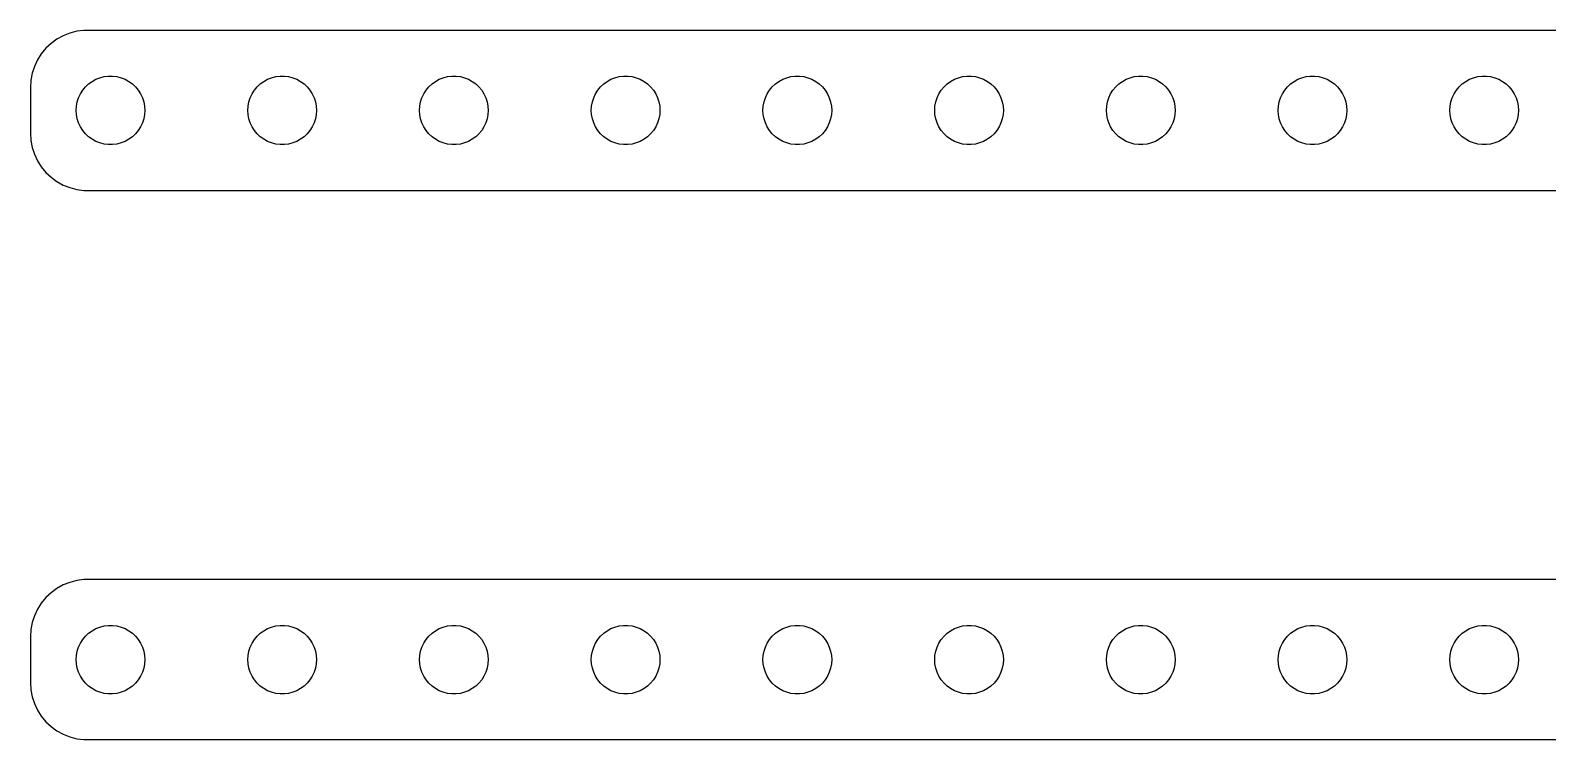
# Model space of a CAD drawing. Header units: metres. Extents: x -127 to 127, y 21 to 51.
# Drawn here: x -127.2 to -61, y 20.5 to 51.5 of the extents above; entities that cross this region are included whole.
import ezdxf

# ---------------------------------------------------------------- set-up
doc = ezdxf.new("R2010")
doc.units = ezdxf.units.M

msp = doc.modelspace()

# ---------------------------------------------------------------- linework, layer by layer
for p, q in [((-126.09, 51.1108), (-126.344, 50.9263)), ((-125.814, 51.2621), (-126.09, 51.1108)), ((-125.523, 51.3776), (-125.814, 51.2621)), ((-125.218, 51.4557), (-125.523, 51.3776)), ((-124.907, 51.4951), (-125.218, 51.4557)), ((124.907, 51.4951), (-124.907, 51.4951)), ((-126.773, 50.4695), (-126.941, 50.2044)), ((-126.572, 50.7114), (-126.773, 50.4695)), ((-126.344, 50.9263), (-126.572, 50.7114)), ((-127.074, 49.9203), (-127.171, 49.6217)), ((-126.941, 50.2044), (-127.074, 49.9203)), ((-127.23, 49.3133), (-127.25, 49)), ((-127.171, 49.6217), (-127.23, 49.3133)), ((-124.843, 49.0268), (-124.706, 49.1558)), ((-124.706, 49.1558), (-124.554, 49.2665)), ((-124.554, 49.2665), (-124.389, 49.3572)), ((-124.389, 49.3572), (-124.214, 49.4266)), ((-124.214, 49.4266), (-124.031, 49.4734)), ((-124.031, 49.4734), (-123.844, 49.497)), ((-123.844, 49.497), (-123.656, 49.497)), ((-123.656, 49.497), (-123.469, 49.4734)), ((-123.469, 49.4734), (-123.286, 49.4266)), ((-123.286, 49.4266), (-123.111, 49.3572)), ((-123.111, 49.3572), (-122.946, 49.2665)), ((-122.946, 49.2665), (-122.794, 49.1558)), ((-122.794, 49.1558), (-122.657, 49.0268)), ((-117.343, 49.0268), (-117.206, 49.1558)), ((-117.206, 49.1558), (-117.054, 49.2665)), ((-117.054, 49.2665), (-116.889, 49.3572)), ((-116.889, 49.3572), (-116.714, 49.4266)), ((-116.714, 49.4266), (-116.531, 49.4734)), ((-116.531, 49.4734), (-116.344, 49.497)), ((-116.344, 49.497), (-116.156, 49.497)), ((-116.156, 49.497), (-115.969, 49.4734)), ((-115.969, 49.4734), (-115.786, 49.4266)), ((-115.786, 49.4266), (-115.611, 49.3572)), ((-115.611, 49.3572), (-115.446, 49.2665)), ((-115.446, 49.2665), (-115.294, 49.1558)), ((-115.294, 49.1558), (-115.157, 49.0268)), ((-109.843, 49.0268), (-109.706, 49.1558)), ((-109.706, 49.1558), (-109.554, 49.2665)), ((-109.554, 49.2665), (-109.389, 49.3572)), ((-109.389, 49.3572), (-109.214, 49.4266)), ((-109.214, 49.4266), (-109.031, 49.4734)), ((-109.031, 49.4734), (-108.844, 49.497)), ((-108.844, 49.497), (-108.656, 49.497)), ((-108.656, 49.497), (-108.469, 49.4734)), ((-108.469, 49.4734), (-108.286, 49.4266)), ((-108.286, 49.4266), (-108.111, 49.3572)), ((-108.111, 49.3572), (-107.946, 49.2665)), ((-107.946, 49.2665), (-107.794, 49.1558)), ((-107.794, 49.1558), (-107.657, 49.0268)), ((-102.343, 49.0268), (-102.206, 49.1558)), ((-102.206, 49.1558), (-102.054, 49.2665)), ((-102.054, 49.2665), (-101.889, 49.3572)), ((-101.889, 49.3572), (-101.714, 49.4266)), ((-101.714, 49.4266), (-101.531, 49.4734)), ((-101.531, 49.4734), (-101.344, 49.497)), ((-101.344, 49.497), (-101.156, 49.497)), ((-101.156, 49.497), (-100.969, 49.4734)), ((-100.969, 49.4734), (-100.786, 49.4266)), ((-100.786, 49.4266), (-100.611, 49.3572)), ((-100.611, 49.3572), (-100.446, 49.2665)), ((-100.446, 49.2665), (-100.294, 49.1558)), ((-100.294, 49.1558), (-100.157, 49.0268)), ((-94.8434, 49.0268), (-94.7061, 49.1558)), ((-94.7061, 49.1558), (-94.5537, 49.2665)), ((-94.5537, 49.2665), (-94.3887, 49.3572)), ((-94.3887, 49.3572), (-94.2135, 49.4266)), ((-94.2135, 49.4266), (-94.0311, 49.4734)), ((-94.0311, 49.4734), (-93.8442, 49.497)), ((-93.8442, 49.497), (-93.6558, 49.497)), ((-93.6558, 49.497), (-93.4689, 49.4734)), ((-93.4689, 49.4734), (-93.2865, 49.4266)), ((-93.2865, 49.4266), (-93.1113, 49.3572)), ((-93.1113, 49.3572), (-92.9463, 49.2665)), ((-92.9463, 49.2665), (-92.7939, 49.1558)), ((-92.7939, 49.1558), (-92.6565, 49.0268)), ((-87.3434, 49.0268), (-87.2061, 49.1558)), ((-87.2061, 49.1558), (-87.0537, 49.2665)), ((-87.0537, 49.2665), (-86.8887, 49.3572)), ((-86.8887, 49.3572), (-86.7135, 49.4266)), ((-86.7135, 49.4266), (-86.5311, 49.4734)), ((-86.5311, 49.4734), (-86.3442, 49.497)), ((-86.3442, 49.497), (-86.1558, 49.497)), ((-86.1558, 49.497), (-85.9689, 49.4734)), ((-85.9689, 49.4734), (-85.7865, 49.4266)), ((-85.7865, 49.4266), (-85.6113, 49.3572)), ((-85.6113, 49.3572), (-85.4463, 49.2665)), ((-85.4463, 49.2665), (-85.2939, 49.1558)), ((-85.2939, 49.1558), (-85.1565, 49.0268)), ((-79.8434, 49.0268), (-79.7061, 49.1558)), ((-79.7061, 49.1558), (-79.5537, 49.2665)), ((-79.5537, 49.2665), (-79.3887, 49.3572)), ((-79.3887, 49.3572), (-79.2135, 49.4266)), ((-79.2135, 49.4266), (-79.0311, 49.4734)), ((-79.0311, 49.4734), (-78.8442, 49.497)), ((-78.8442, 49.497), (-78.6558, 49.497)), ((-78.6558, 49.497), (-78.4689, 49.4734)), ((-78.4689, 49.4734), (-78.2865, 49.4266)), ((-78.2865, 49.4266), (-78.1113, 49.3572)), ((-78.1113, 49.3572), (-77.9463, 49.2665)), ((-77.9463, 49.2665), (-77.7939, 49.1558)), ((-77.7939, 49.1558), (-77.6565, 49.0268)), ((-72.3434, 49.0268), (-72.2061, 49.1558)), ((-72.2061, 49.1558), (-72.0537, 49.2665)), ((-72.0537, 49.2665), (-71.8887, 49.3572)), ((-71.8887, 49.3572), (-71.7135, 49.4266)), ((-71.7135, 49.4266), (-71.5311, 49.4734)), ((-71.5311, 49.4734), (-71.3442, 49.497)), ((-71.3442, 49.497), (-71.1558, 49.497)), ((-71.1558, 49.497), (-70.9689, 49.4734)), ((-70.9689, 49.4734), (-70.7865, 49.4266)), ((-70.7865, 49.4266), (-70.6113, 49.3572)), ((-70.6113, 49.3572), (-70.4463, 49.2665)), ((-70.4463, 49.2665), (-70.2939, 49.1558)), ((-70.2939, 49.1558), (-70.1565, 49.0268)), ((-64.8434, 49.0268), (-64.7061, 49.1558)), ((-64.7061, 49.1558), (-64.5537, 49.2665)), ((-64.5537, 49.2665), (-64.3887, 49.3572)), ((-64.3887, 49.3572), (-64.2135, 49.4266)), ((-64.2135, 49.4266), (-64.0311, 49.4734)), ((-64.0311, 49.4734), (-63.8442, 49.497)), ((-63.8442, 49.497), (-63.6558, 49.497)), ((-63.6558, 49.497), (-63.4689, 49.4734)), ((-63.4689, 49.4734), (-63.2865, 49.4266)), ((-63.2865, 49.4266), (-63.1113, 49.3572)), ((-63.1113, 49.3572), (-62.9463, 49.2665)), ((-62.9463, 49.2665), (-62.7939, 49.1558)), ((-62.7939, 49.1558), (-62.6565, 49.0268)), ((-127.25, 49), (-127.25, 47)), ((-125.203, 48.373), (-125.145, 48.5522)), ((-125.145, 48.5522), (-125.064, 48.7226)), ((-125.064, 48.7226), (-124.964, 48.8817)), ((-124.964, 48.8817), (-124.843, 49.0268)), ((-122.657, 49.0268), (-122.536, 48.8817)), ((-122.536, 48.8817), (-122.436, 48.7226)), ((-122.436, 48.7226), (-122.355, 48.5522)), ((-122.355, 48.5522), (-122.297, 48.373)), ((-117.703, 48.373), (-117.645, 48.5522)), ((-117.645, 48.5522), (-117.564, 48.7226)), ((-117.564, 48.7226), (-117.464, 48.8817)), ((-117.464, 48.8817), (-117.343, 49.0268)), ((-115.157, 49.0268), (-115.036, 48.8817)), ((-115.036, 48.8817), (-114.936, 48.7226)), ((-114.936, 48.7226), (-114.855, 48.5522)), ((-114.855, 48.5522), (-114.797, 48.373)), ((-110.203, 48.373), (-110.145, 48.5522)), ((-110.145, 48.5522), (-110.064, 48.7226)), ((-110.064, 48.7226), (-109.964, 48.8817)), ((-109.964, 48.8817), (-109.843, 49.0268)), ((-107.657, 49.0268), (-107.536, 48.8817)), ((-107.536, 48.8817), (-107.436, 48.7226)), ((-107.436, 48.7226), (-107.355, 48.5522)), ((-107.355, 48.5522), (-107.297, 48.373)), ((-102.703, 48.373), (-102.645, 48.5522)), ((-102.645, 48.5522), (-102.564, 48.7226)), ((-102.564, 48.7226), (-102.464, 48.8817)), ((-102.464, 48.8817), (-102.343, 49.0268)), ((-100.157, 49.0268), (-100.036, 48.8817)), ((-100.036, 48.8817), (-99.9355, 48.7226)), ((-99.9355, 48.7226), (-99.8553, 48.5522)), ((-99.8553, 48.5522), (-99.7971, 48.373)), ((-95.2029, 48.373), (-95.1447, 48.5522)), ((-95.1447, 48.5522), (-95.0645, 48.7226)), ((-95.0645, 48.7226), (-94.9635, 48.8817)), ((-94.9635, 48.8817), (-94.8434, 49.0268)), ((-92.6565, 49.0268), (-92.5365, 48.8817)), ((-92.5365, 48.8817), (-92.4355, 48.7226)), ((-92.4355, 48.7226), (-92.3553, 48.5522)), ((-92.3553, 48.5522), (-92.2971, 48.373)), ((-87.7029, 48.373), (-87.6447, 48.5522)), ((-87.6447, 48.5522), (-87.5645, 48.7226)), ((-87.5645, 48.7226), (-87.4635, 48.8817)), ((-87.4635, 48.8817), (-87.3434, 49.0268)), ((-85.1565, 49.0268), (-85.0365, 48.8817)), ((-85.0365, 48.8817), (-84.9355, 48.7226)), ((-84.9355, 48.7226), (-84.8553, 48.5522)), ((-84.8553, 48.5522), (-84.7971, 48.373)), ((-80.2029, 48.373), (-80.1447, 48.5522)), ((-80.1447, 48.5522), (-80.0645, 48.7226)), ((-80.0645, 48.7226), (-79.9635, 48.8817)), ((-79.9635, 48.8817), (-79.8434, 49.0268)), ((-77.6565, 49.0268), (-77.5365, 48.8817)), ((-77.5365, 48.8817), (-77.4355, 48.7226)), ((-77.4355, 48.7226), (-77.3553, 48.5522)), ((-77.3553, 48.5522), (-77.2971, 48.373)), ((-72.7029, 48.373), (-72.6447, 48.5522)), ((-72.6447, 48.5522), (-72.5645, 48.7226)), ((-72.5645, 48.7226), (-72.4635, 48.8817)), ((-72.4635, 48.8817), (-72.3434, 49.0268)), ((-70.1565, 49.0268), (-70.0365, 48.8817)), ((-70.0365, 48.8817), (-69.9355, 48.7226)), ((-69.9355, 48.7226), (-69.8553, 48.5522)), ((-69.8553, 48.5522), (-69.7971, 48.373)), ((-65.2029, 48.373), (-65.1447, 48.5522)), ((-65.1447, 48.5522), (-65.0645, 48.7226)), ((-65.0645, 48.7226), (-64.9635, 48.8817)), ((-64.9635, 48.8817), (-64.8434, 49.0268)), ((-62.6565, 49.0268), (-62.5365, 48.8817)), ((-62.5365, 48.8817), (-62.4355, 48.7226)), ((-62.4355, 48.7226), (-62.3553, 48.5522)), ((-62.3553, 48.5522), (-62.2971, 48.373)), ((-125.25, 48), (-125.238, 48.188)), ((-125.238, 47.812), (-125.25, 48)), ((-125.238, 48.188), (-125.203, 48.373)), ((-125.203, 47.627), (-125.238, 47.812)), ((-122.297, 48.373), (-122.262, 48.188)), ((-122.262, 47.812), (-122.297, 47.627)), ((-122.262, 48.188), (-122.25, 48)), ((-122.25, 48), (-122.262, 47.812)), ((-117.75, 48), (-117.738, 48.188)), ((-117.738, 47.812), (-117.75, 48)), ((-117.738, 48.188), (-117.703, 48.373)), ((-117.703, 47.627), (-117.738, 47.812)), ((-114.797, 48.373), (-114.762, 48.188)), ((-114.762, 47.812), (-114.797, 47.627)), ((-114.762, 48.188), (-114.75, 48)), ((-114.75, 48), (-114.762, 47.812)), ((-110.25, 48), (-110.238, 48.188)), ((-110.238, 47.812), (-110.25, 48)), ((-110.238, 48.188), (-110.203, 48.373)), ((-110.203, 47.627), (-110.238, 47.812)), ((-107.297, 48.373), (-107.262, 48.188)), ((-107.262, 47.812), (-107.297, 47.627)), ((-107.262, 48.188), (-107.25, 48)), ((-107.25, 48), (-107.262, 47.812)), ((-102.75, 48), (-102.738, 48.188)), ((-102.738, 47.812), (-102.75, 48)), ((-102.738, 48.188), (-102.703, 48.373)), ((-102.703, 47.627), (-102.738, 47.812)), ((-99.7971, 48.373), (-99.7618, 48.188)), ((-99.7618, 47.812), (-99.7971, 47.627)), ((-99.7618, 48.188), (-99.75, 48)), ((-99.75, 48), (-99.7618, 47.812)), ((-95.25, 48), (-95.2382, 48.188)), ((-95.2382, 47.812), (-95.25, 48)), ((-95.2382, 48.188), (-95.2029, 48.373)), ((-95.2029, 47.627), (-95.2382, 47.812)), ((-92.2971, 48.373), (-92.2618, 48.188)), ((-92.2618, 47.812), (-92.2971, 47.627)), ((-92.2618, 48.188), (-92.25, 48)), ((-92.25, 48), (-92.2618, 47.812)), ((-87.75, 48), (-87.7382, 48.188)), ((-87.7382, 47.812), (-87.75, 48)), ((-87.7382, 48.188), (-87.7029, 48.373)), ((-87.7029, 47.627), (-87.7382, 47.812)), ((-84.7971, 48.373), (-84.7618, 48.188)), ((-84.7618, 47.812), (-84.7971, 47.627)), ((-84.7618, 48.188), (-84.75, 48)), ((-84.75, 48), (-84.7618, 47.812)), ((-80.25, 48), (-80.2382, 48.188)), ((-80.2382, 47.812), (-80.25, 48)), ((-80.2382, 48.188), (-80.2029, 48.373)), ((-80.2029, 47.627), (-80.2382, 47.812)), ((-77.2971, 48.373), (-77.2618, 48.188)), ((-77.2618, 47.812), (-77.2971, 47.627)), ((-77.2618, 48.188), (-77.25, 48)), ((-77.25, 48), (-77.2618, 47.812)), ((-72.75, 48), (-72.7382, 48.188)), ((-72.7382, 47.812), (-72.75, 48)), ((-72.7382, 48.188), (-72.7029, 48.373)), ((-72.7029, 47.627), (-72.7382, 47.812)), ((-69.7971, 48.373), (-69.7618, 48.188)), ((-69.7618, 47.812), (-69.7971, 47.627)), ((-69.7618, 48.188), (-69.75, 48)), ((-69.75, 48), (-69.7618, 47.812)), ((-65.25, 48), (-65.2382, 48.188)), ((-65.2382, 47.812), (-65.25, 48)), ((-65.2382, 48.188), (-65.2029, 48.373)), ((-65.2029, 47.627), (-65.2382, 47.812)), ((-62.2971, 48.373), (-62.2618, 48.188)), ((-62.2618, 47.812), (-62.2971, 47.627)), ((-62.2618, 48.188), (-62.25, 48)), ((-62.25, 48), (-62.2618, 47.812)), ((-125.145, 47.4478), (-125.203, 47.627)), ((-125.064, 47.2774), (-125.145, 47.4478)), ((-124.964, 47.1183), (-125.064, 47.2774)), ((-124.843, 46.9732), (-124.964, 47.1183)), ((-122.536, 47.1183), (-122.657, 46.9732)), ((-122.436, 47.2774), (-122.536, 47.1183)), ((-122.355, 47.4478), (-122.436, 47.2774)), ((-122.297, 47.627), (-122.355, 47.4478)), ((-117.645, 47.4478), (-117.703, 47.627)), ((-117.564, 47.2774), (-117.645, 47.4478)), ((-117.464, 47.1183), (-117.564, 47.2774)), ((-117.343, 46.9732), (-117.464, 47.1183)), ((-115.036, 47.1183), (-115.157, 46.9732)), ((-114.936, 47.2774), (-115.036, 47.1183)), ((-114.855, 47.4478), (-114.936, 47.2774)), ((-114.797, 47.627), (-114.855, 47.4478)), ((-110.145, 47.4478), (-110.203, 47.627)), ((-110.064, 47.2774), (-110.145, 47.4478)), ((-109.964, 47.1183), (-110.064, 47.2774)), ((-109.843, 46.9732), (-109.964, 47.1183)), ((-107.536, 47.1183), (-107.657, 46.9732)), ((-107.436, 47.2774), (-107.536, 47.1183)), ((-107.355, 47.4478), (-107.436, 47.2774)), ((-107.297, 47.627), (-107.355, 47.4478)), ((-102.645, 47.4478), (-102.703, 47.627)), ((-102.564, 47.2774), (-102.645, 47.4478)), ((-102.464, 47.1183), (-102.564, 47.2774)), ((-102.343, 46.9732), (-102.464, 47.1183)), ((-100.036, 47.1183), (-100.157, 46.9732)), ((-99.9355, 47.2774), (-100.036, 47.1183)), ((-99.8553, 47.4478), (-99.9355, 47.2774)), ((-99.7971, 47.627), (-99.8553, 47.4478)), ((-95.1447, 47.4478), (-95.2029, 47.627)), ((-95.0645, 47.2774), (-95.1447, 47.4478)), ((-94.9635, 47.1183), (-95.0645, 47.2774)), ((-94.8434, 46.9732), (-94.9635, 47.1183)), ((-92.5365, 47.1183), (-92.6565, 46.9732)), ((-92.4355, 47.2774), (-92.5365, 47.1183)), ((-92.3553, 47.4478), (-92.4355, 47.2774)), ((-92.2971, 47.627), (-92.3553, 47.4478)), ((-87.6447, 47.4478), (-87.7029, 47.627)), ((-87.5645, 47.2774), (-87.6447, 47.4478)), ((-87.4635, 47.1183), (-87.5645, 47.2774)), ((-87.3434, 46.9732), (-87.4635, 47.1183)), ((-85.0365, 47.1183), (-85.1565, 46.9732)), ((-84.9355, 47.2774), (-85.0365, 47.1183)), ((-84.8553, 47.4478), (-84.9355, 47.2774)), ((-84.7971, 47.627), (-84.8553, 47.4478)), ((-80.1447, 47.4478), (-80.2029, 47.627)), ((-80.0645, 47.2774), (-80.1447, 47.4478)), ((-79.9635, 47.1183), (-80.0645, 47.2774)), ((-79.8434, 46.9732), (-79.9635, 47.1183)), ((-77.5365, 47.1183), (-77.6565, 46.9732)), ((-77.4355, 47.2774), (-77.5365, 47.1183)), ((-77.3553, 47.4478), (-77.4355, 47.2774)), ((-77.2971, 47.627), (-77.3553, 47.4478)), ((-72.6447, 47.4478), (-72.7029, 47.627)), ((-72.5645, 47.2774), (-72.6447, 47.4478)), ((-72.4635, 47.1183), (-72.5645, 47.2774)), ((-72.3434, 46.9732), (-72.4635, 47.1183)), ((-70.0365, 47.1183), (-70.1565, 46.9732)), ((-69.9355, 47.2774), (-70.0365, 47.1183)), ((-69.8553, 47.4478), (-69.9355, 47.2774)), ((-69.7971, 47.627), (-69.8553, 47.4478)), ((-65.1447, 47.4478), (-65.2029, 47.627)), ((-65.0645, 47.2774), (-65.1447, 47.4478)), ((-64.9635, 47.1183), (-65.0645, 47.2774)), ((-64.8434, 46.9732), (-64.9635, 47.1183)), ((-62.5365, 47.1183), (-62.6565, 46.9732)), ((-62.4355, 47.2774), (-62.5365, 47.1183)), ((-62.3553, 47.4478), (-62.4355, 47.2774)), ((-62.2971, 47.627), (-62.3553, 47.4478)), ((-127.25, 47), (-127.23, 46.6867)), ((-127.23, 46.6867), (-127.171, 46.3783)), ((-124.706, 46.8442), (-124.843, 46.9732)), ((-124.554, 46.7335), (-124.706, 46.8442)), ((-124.389, 46.6428), (-124.554, 46.7335)), ((-124.214, 46.5734), (-124.389, 46.6428)), ((-124.031, 46.5266), (-124.214, 46.5734)), ((-123.844, 46.503), (-124.031, 46.5266)), ((-123.656, 46.503), (-123.844, 46.503)), ((-123.469, 46.5266), (-123.656, 46.503)), ((-123.286, 46.5734), (-123.469, 46.5266)), ((-123.111, 46.6428), (-123.286, 46.5734)), ((-122.946, 46.7335), (-123.111, 46.6428)), ((-122.794, 46.8442), (-122.946, 46.7335)), ((-122.657, 46.9732), (-122.794, 46.8442)), ((-117.206, 46.8442), (-117.343, 46.9732)), ((-117.054, 46.7335), (-117.206, 46.8442)), ((-116.889, 46.6428), (-117.054, 46.7335)), ((-116.714, 46.5734), (-116.889, 46.6428)), ((-116.531, 46.5266), (-116.714, 46.5734)), ((-116.344, 46.503), (-116.531, 46.5266)), ((-116.156, 46.503), (-116.344, 46.503)), ((-115.969, 46.5266), (-116.156, 46.503)), ((-115.786, 46.5734), (-115.969, 46.5266)), ((-115.611, 46.6428), (-115.786, 46.5734)), ((-115.446, 46.7335), (-115.611, 46.6428)), ((-115.294, 46.8442), (-115.446, 46.7335)), ((-115.157, 46.9732), (-115.294, 46.8442)), ((-109.706, 46.8442), (-109.843, 46.9732)), ((-109.554, 46.7335), (-109.706, 46.8442)), ((-109.389, 46.6428), (-109.554, 46.7335)), ((-109.214, 46.5734), (-109.389, 46.6428)), ((-109.031, 46.5266), (-109.214, 46.5734)), ((-108.844, 46.503), (-109.031, 46.5266)), ((-108.656, 46.503), (-108.844, 46.503)), ((-108.469, 46.5266), (-108.656, 46.503)), ((-108.286, 46.5734), (-108.469, 46.5266)), ((-108.111, 46.6428), (-108.286, 46.5734)), ((-107.946, 46.7335), (-108.111, 46.6428)), ((-107.794, 46.8442), (-107.946, 46.7335)), ((-107.657, 46.9732), (-107.794, 46.8442)), ((-102.206, 46.8442), (-102.343, 46.9732)), ((-102.054, 46.7335), (-102.206, 46.8442)), ((-101.889, 46.6428), (-102.054, 46.7335)), ((-101.714, 46.5734), (-101.889, 46.6428)), ((-101.531, 46.5266), (-101.714, 46.5734)), ((-101.344, 46.503), (-101.531, 46.5266)), ((-101.156, 46.503), (-101.344, 46.503)), ((-100.969, 46.5266), (-101.156, 46.503)), ((-100.786, 46.5734), (-100.969, 46.5266)), ((-100.611, 46.6428), (-100.786, 46.5734)), ((-100.446, 46.7335), (-100.611, 46.6428)), ((-100.294, 46.8442), (-100.446, 46.7335)), ((-100.157, 46.9732), (-100.294, 46.8442)), ((-94.7061, 46.8442), (-94.8434, 46.9732)), ((-94.5537, 46.7335), (-94.7061, 46.8442)), ((-94.3887, 46.6428), (-94.5537, 46.7335)), ((-94.2135, 46.5734), (-94.3887, 46.6428)), ((-94.0311, 46.5266), (-94.2135, 46.5734)), ((-93.8442, 46.503), (-94.0311, 46.5266)), ((-93.6558, 46.503), (-93.8442, 46.503)), ((-93.4689, 46.5266), (-93.6558, 46.503)), ((-93.2865, 46.5734), (-93.4689, 46.5266)), ((-93.1113, 46.6428), (-93.2865, 46.5734)), ((-92.9463, 46.7335), (-93.1113, 46.6428)), ((-92.7939, 46.8442), (-92.9463, 46.7335)), ((-92.6565, 46.9732), (-92.7939, 46.8442)), ((-87.2061, 46.8442), (-87.3434, 46.9732)), ((-87.0537, 46.7335), (-87.2061, 46.8442)), ((-86.8887, 46.6428), (-87.0537, 46.7335)), ((-86.7135, 46.5734), (-86.8887, 46.6428)), ((-86.5311, 46.5266), (-86.7135, 46.5734)), ((-86.3442, 46.503), (-86.5311, 46.5266)), ((-86.1558, 46.503), (-86.3442, 46.503)), ((-85.9689, 46.5266), (-86.1558, 46.503)), ((-85.7865, 46.5734), (-85.9689, 46.5266)), ((-85.6113, 46.6428), (-85.7865, 46.5734)), ((-85.4463, 46.7335), (-85.6113, 46.6428)), ((-85.2939, 46.8442), (-85.4463, 46.7335)), ((-85.1565, 46.9732), (-85.2939, 46.8442)), ((-79.7061, 46.8442), (-79.8434, 46.9732)), ((-79.5537, 46.7335), (-79.7061, 46.8442)), ((-79.3887, 46.6428), (-79.5537, 46.7335)), ((-79.2135, 46.5734), (-79.3887, 46.6428)), ((-79.0311, 46.5266), (-79.2135, 46.5734)), ((-78.8442, 46.503), (-79.0311, 46.5266)), ((-78.6558, 46.503), (-78.8442, 46.503)), ((-78.4689, 46.5266), (-78.6558, 46.503)), ((-78.2865, 46.5734), (-78.4689, 46.5266)), ((-78.1113, 46.6428), (-78.2865, 46.5734)), ((-77.9463, 46.7335), (-78.1113, 46.6428)), ((-77.7939, 46.8442), (-77.9463, 46.7335)), ((-77.6565, 46.9732), (-77.7939, 46.8442)), ((-72.2061, 46.8442), (-72.3434, 46.9732)), ((-72.0537, 46.7335), (-72.2061, 46.8442)), ((-71.8887, 46.6428), (-72.0537, 46.7335)), ((-71.7135, 46.5734), (-71.8887, 46.6428)), ((-71.5311, 46.5266), (-71.7135, 46.5734)), ((-71.3442, 46.503), (-71.5311, 46.5266)), ((-71.1558, 46.503), (-71.3442, 46.503)), ((-70.9689, 46.5266), (-71.1558, 46.503)), ((-70.7865, 46.5734), (-70.9689, 46.5266)), ((-70.6113, 46.6428), (-70.7865, 46.5734)), ((-70.4463, 46.7335), (-70.6113, 46.6428)), ((-70.2939, 46.8442), (-70.4463, 46.7335)), ((-70.1565, 46.9732), (-70.2939, 46.8442)), ((-64.7061, 46.8442), (-64.8434, 46.9732)), ((-64.5537, 46.7335), (-64.7061, 46.8442)), ((-64.3887, 46.6428), (-64.5537, 46.7335)), ((-64.2135, 46.5734), (-64.3887, 46.6428)), ((-64.0311, 46.5266), (-64.2135, 46.5734)), ((-63.8442, 46.503), (-64.0311, 46.5266)), ((-63.6558, 46.503), (-63.8442, 46.503)), ((-63.4689, 46.5266), (-63.6558, 46.503)), ((-63.2865, 46.5734), (-63.4689, 46.5266)), ((-63.1113, 46.6428), (-63.2865, 46.5734)), ((-62.9463, 46.7335), (-63.1113, 46.6428)), ((-62.7939, 46.8442), (-62.9463, 46.7335)), ((-62.6565, 46.9732), (-62.7939, 46.8442)), ((-127.171, 46.3783), (-127.074, 46.0797)), ((-127.074, 46.0797), (-126.941, 45.7956)), ((-126.941, 45.7956), (-126.773, 45.5305)), ((-126.773, 45.5305), (-126.572, 45.2886)), ((-126.572, 45.2886), (-126.344, 45.0737)), ((-126.344, 45.0737), (-126.09, 44.8892)), ((-126.09, 44.8892), (-125.814, 44.7379)), ((-125.814, 44.7379), (-125.523, 44.6224)), ((-125.523, 44.6224), (-125.218, 44.5443)), ((-125.218, 44.5443), (-124.907, 44.5049)), ((-124.907, 44.5049), (124.907, 44.5049)), ((-125.814, 27.2621), (-126.09, 27.1108)), ((-125.523, 27.3776), (-125.814, 27.2621)), ((-125.218, 27.4557), (-125.523, 27.3776)), ((-124.907, 27.4951), (-125.218, 27.4557)), ((124.907, 27.4951), (-124.907, 27.4951)), ((-126.572, 26.7114), (-126.773, 26.4695)), ((-126.344, 26.9263), (-126.572, 26.7114)), ((-126.09, 27.1108), (-126.344, 26.9263)), ((-127.074, 25.9203), (-127.171, 25.6217)), ((-126.941, 26.2044), (-127.074, 25.9203)), ((-126.773, 26.4695), (-126.941, 26.2044)), ((-127.23, 25.3133), (-127.25, 25)), ((-127.171, 25.6217), (-127.23, 25.3133)), ((-124.706, 25.1558), (-124.554, 25.2665)), ((-124.554, 25.2665), (-124.389, 25.3572)), ((-124.389, 25.3572), (-124.214, 25.4266)), ((-124.214, 25.4266), (-124.031, 25.4734)), ((-124.031, 25.4734), (-123.844, 25.497)), ((-123.844, 25.497), (-123.656, 25.497)), ((-123.656, 25.497), (-123.469, 25.4734)), ((-123.469, 25.4734), (-123.286, 25.4266)), ((-123.286, 25.4266), (-123.111, 25.3572)), ((-123.111, 25.3572), (-122.946, 25.2665)), ((-122.946, 25.2665), (-122.794, 25.1558)), ((-117.206, 25.1558), (-117.054, 25.2665)), ((-117.054, 25.2665), (-116.889, 25.3572)), ((-116.889, 25.3572), (-116.714, 25.4266)), ((-116.714, 25.4266), (-116.531, 25.4734)), ((-116.531, 25.4734), (-116.344, 25.497)), ((-116.344, 25.497), (-116.156, 25.497)), ((-116.156, 25.497), (-115.969, 25.4734)), ((-115.969, 25.4734), (-115.786, 25.4266)), ((-115.786, 25.4266), (-115.611, 25.3572)), ((-115.611, 25.3572), (-115.446, 25.2665)), ((-115.446, 25.2665), (-115.294, 25.1558)), ((-109.706, 25.1558), (-109.554, 25.2665)), ((-109.554, 25.2665), (-109.389, 25.3572)), ((-109.389, 25.3572), (-109.214, 25.4266)), ((-109.214, 25.4266), (-109.031, 25.4734)), ((-109.031, 25.4734), (-108.844, 25.497)), ((-108.844, 25.497), (-108.656, 25.497)), ((-108.656, 25.497), (-108.469, 25.4734)), ((-108.469, 25.4734), (-108.286, 25.4266)), ((-108.286, 25.4266), (-108.111, 25.3572)), ((-108.111, 25.3572), (-107.946, 25.2665)), ((-107.946, 25.2665), (-107.794, 25.1558)), ((-102.206, 25.1558), (-102.054, 25.2665)), ((-102.054, 25.2665), (-101.889, 25.3572)), ((-101.889, 25.3572), (-101.714, 25.4266)), ((-101.714, 25.4266), (-101.531, 25.4734)), ((-101.531, 25.4734), (-101.344, 25.497)), ((-101.344, 25.497), (-101.156, 25.497)), ((-101.156, 25.497), (-100.969, 25.4734)), ((-100.969, 25.4734), (-100.786, 25.4266)), ((-100.786, 25.4266), (-100.611, 25.3572)), ((-100.611, 25.3572), (-100.446, 25.2665)), ((-100.446, 25.2665), (-100.294, 25.1558)), ((-94.7061, 25.1558), (-94.5537, 25.2665)), ((-94.5537, 25.2665), (-94.3887, 25.3572)), ((-94.3887, 25.3572), (-94.2135, 25.4266)), ((-94.2135, 25.4266), (-94.0311, 25.4734)), ((-94.0311, 25.4734), (-93.8442, 25.497)), ((-93.8442, 25.497), (-93.6558, 25.497)), ((-93.6558, 25.497), (-93.4689, 25.4734)), ((-93.4689, 25.4734), (-93.2865, 25.4266)), ((-93.2865, 25.4266), (-93.1113, 25.3572)), ((-93.1113, 25.3572), (-92.9463, 25.2665)), ((-92.9463, 25.2665), (-92.7939, 25.1558)), ((-87.2061, 25.1558), (-87.0537, 25.2665)), ((-87.0537, 25.2665), (-86.8887, 25.3572)), ((-86.8887, 25.3572), (-86.7135, 25.4266)), ((-86.7135, 25.4266), (-86.5311, 25.4734)), ((-86.5311, 25.4734), (-86.3442, 25.497)), ((-86.3442, 25.497), (-86.1558, 25.497)), ((-86.1558, 25.497), (-85.9689, 25.4734)), ((-85.9689, 25.4734), (-85.7865, 25.4266)), ((-85.7865, 25.4266), (-85.6113, 25.3572)), ((-85.6113, 25.3572), (-85.4463, 25.2665)), ((-85.4463, 25.2665), (-85.2939, 25.1558)), ((-79.7061, 25.1558), (-79.5537, 25.2665)), ((-79.5537, 25.2665), (-79.3887, 25.3572)), ((-79.3887, 25.3572), (-79.2135, 25.4266)), ((-79.2135, 25.4266), (-79.0311, 25.4734)), ((-79.0311, 25.4734), (-78.8442, 25.497)), ((-78.8442, 25.497), (-78.6558, 25.497)), ((-78.6558, 25.497), (-78.4689, 25.4734)), ((-78.4689, 25.4734), (-78.2865, 25.4266)), ((-78.2865, 25.4266), (-78.1113, 25.3572)), ((-78.1113, 25.3572), (-77.9463, 25.2665)), ((-77.9463, 25.2665), (-77.7939, 25.1558)), ((-72.2061, 25.1558), (-72.0537, 25.2665)), ((-72.0537, 25.2665), (-71.8887, 25.3572)), ((-71.8887, 25.3572), (-71.7135, 25.4266)), ((-71.7135, 25.4266), (-71.5311, 25.4734)), ((-71.5311, 25.4734), (-71.3442, 25.497)), ((-71.3442, 25.497), (-71.1558, 25.497)), ((-71.1558, 25.497), (-70.9689, 25.4734)), ((-70.9689, 25.4734), (-70.7865, 25.4266)), ((-70.7865, 25.4266), (-70.6113, 25.3572)), ((-70.6113, 25.3572), (-70.4463, 25.2665)), ((-70.4463, 25.2665), (-70.2939, 25.1558)), ((-64.7061, 25.1558), (-64.5537, 25.2665)), ((-64.5537, 25.2665), (-64.3887, 25.3572)), ((-64.3887, 25.3572), (-64.2135, 25.4266)), ((-64.2135, 25.4266), (-64.0311, 25.4734)), ((-64.0311, 25.4734), (-63.8442, 25.497)), ((-63.8442, 25.497), (-63.6558, 25.497)), ((-63.6558, 25.497), (-63.4689, 25.4734)), ((-63.4689, 25.4734), (-63.2865, 25.4266)), ((-63.2865, 25.4266), (-63.1113, 25.3572)), ((-63.1113, 25.3572), (-62.9463, 25.2665)), ((-62.9463, 25.2665), (-62.7939, 25.1558)), ((-127.25, 25), (-127.25, 23)), ((-125.203, 24.373), (-125.145, 24.5522)), ((-125.145, 24.5522), (-125.064, 24.7226)), ((-125.064, 24.7226), (-124.964, 24.8817)), ((-124.964, 24.8817), (-124.843, 25.0268)), ((-124.843, 25.0268), (-124.706, 25.1558)), ((-122.794, 25.1558), (-122.657, 25.0268)), ((-122.657, 25.0268), (-122.536, 24.8817)), ((-122.536, 24.8817), (-122.436, 24.7226)), ((-122.436, 24.7226), (-122.355, 24.5522)), ((-122.355, 24.5522), (-122.297, 24.373)), ((-117.703, 24.373), (-117.645, 24.5522)), ((-117.645, 24.5522), (-117.564, 24.7226)), ((-117.564, 24.7226), (-117.464, 24.8817)), ((-117.464, 24.8817), (-117.343, 25.0268)), ((-117.343, 25.0268), (-117.206, 25.1558)), ((-115.294, 25.1558), (-115.157, 25.0268)), ((-115.157, 25.0268), (-115.036, 24.8817)), ((-115.036, 24.8817), (-114.936, 24.7226)), ((-114.936, 24.7226), (-114.855, 24.5522)), ((-114.855, 24.5522), (-114.797, 24.373)), ((-110.203, 24.373), (-110.145, 24.5522)), ((-110.145, 24.5522), (-110.064, 24.7226)), ((-110.064, 24.7226), (-109.964, 24.8817)), ((-109.964, 24.8817), (-109.843, 25.0268)), ((-109.843, 25.0268), (-109.706, 25.1558)), ((-107.794, 25.1558), (-107.657, 25.0268)), ((-107.657, 25.0268), (-107.536, 24.8817)), ((-107.536, 24.8817), (-107.436, 24.7226)), ((-107.436, 24.7226), (-107.355, 24.5522)), ((-107.355, 24.5522), (-107.297, 24.373)), ((-102.703, 24.373), (-102.645, 24.5522)), ((-102.645, 24.5522), (-102.564, 24.7226)), ((-102.564, 24.7226), (-102.464, 24.8817)), ((-102.464, 24.8817), (-102.343, 25.0268)), ((-102.343, 25.0268), (-102.206, 25.1558)), ((-100.294, 25.1558), (-100.157, 25.0268)), ((-100.157, 25.0268), (-100.036, 24.8817)), ((-100.036, 24.8817), (-99.9355, 24.7226)), ((-99.9355, 24.7226), (-99.8553, 24.5522)), ((-99.8553, 24.5522), (-99.7971, 24.373)), ((-95.2029, 24.373), (-95.1447, 24.5522)), ((-95.1447, 24.5522), (-95.0645, 24.7226)), ((-95.0645, 24.7226), (-94.9635, 24.8817)), ((-94.9635, 24.8817), (-94.8434, 25.0268)), ((-94.8434, 25.0268), (-94.7061, 25.1558)), ((-92.7939, 25.1558), (-92.6565, 25.0268)), ((-92.6565, 25.0268), (-92.5365, 24.8817)), ((-92.5365, 24.8817), (-92.4355, 24.7226)), ((-92.4355, 24.7226), (-92.3553, 24.5522)), ((-92.3553, 24.5522), (-92.2971, 24.373)), ((-87.7029, 24.373), (-87.6447, 24.5522)), ((-87.6447, 24.5522), (-87.5645, 24.7226)), ((-87.5645, 24.7226), (-87.4635, 24.8817)), ((-87.4635, 24.8817), (-87.3434, 25.0268)), ((-87.3434, 25.0268), (-87.2061, 25.1558)), ((-85.2939, 25.1558), (-85.1565, 25.0268)), ((-85.1565, 25.0268), (-85.0365, 24.8817)), ((-85.0365, 24.8817), (-84.9355, 24.7226)), ((-84.9355, 24.7226), (-84.8553, 24.5522)), ((-84.8553, 24.5522), (-84.7971, 24.373)), ((-80.2029, 24.373), (-80.1447, 24.5522)), ((-80.1447, 24.5522), (-80.0645, 24.7226)), ((-80.0645, 24.7226), (-79.9635, 24.8817)), ((-79.9635, 24.8817), (-79.8434, 25.0268)), ((-79.8434, 25.0268), (-79.7061, 25.1558)), ((-77.7939, 25.1558), (-77.6565, 25.0268)), ((-77.6565, 25.0268), (-77.5365, 24.8817)), ((-77.5365, 24.8817), (-77.4355, 24.7226)), ((-77.4355, 24.7226), (-77.3553, 24.5522)), ((-77.3553, 24.5522), (-77.2971, 24.373)), ((-72.7029, 24.373), (-72.6447, 24.5522)), ((-72.6447, 24.5522), (-72.5645, 24.7226)), ((-72.5645, 24.7226), (-72.4635, 24.8817)), ((-72.4635, 24.8817), (-72.3434, 25.0268)), ((-72.3434, 25.0268), (-72.2061, 25.1558)), ((-70.2939, 25.1558), (-70.1565, 25.0268)), ((-70.1565, 25.0268), (-70.0365, 24.8817)), ((-70.0365, 24.8817), (-69.9355, 24.7226)), ((-69.9355, 24.7226), (-69.8553, 24.5522)), ((-69.8553, 24.5522), (-69.7971, 24.373)), ((-65.2029, 24.373), (-65.1447, 24.5522)), ((-65.1447, 24.5522), (-65.0645, 24.7226)), ((-65.0645, 24.7226), (-64.9635, 24.8817)), ((-64.9635, 24.8817), (-64.8434, 25.0268)), ((-64.8434, 25.0268), (-64.7061, 25.1558)), ((-62.7939, 25.1558), (-62.6565, 25.0268)), ((-62.6565, 25.0268), (-62.5365, 24.8817)), ((-62.5365, 24.8817), (-62.4355, 24.7226)), ((-62.4355, 24.7226), (-62.3553, 24.5522)), ((-62.3553, 24.5522), (-62.2971, 24.373)), ((-125.25, 24), (-125.238, 24.188)), ((-125.238, 23.812), (-125.25, 24)), ((-125.238, 24.188), (-125.203, 24.373)), ((-122.297, 24.373), (-122.262, 24.188)), ((-122.262, 24.188), (-122.25, 24)), ((-122.25, 24), (-122.262, 23.812)), ((-117.75, 24), (-117.738, 24.188)), ((-117.738, 23.812), (-117.75, 24)), ((-117.738, 24.188), (-117.703, 24.373)), ((-114.797, 24.373), (-114.762, 24.188)), ((-114.762, 24.188), (-114.75, 24)), ((-114.75, 24), (-114.762, 23.812)), ((-110.25, 24), (-110.238, 24.188)), ((-110.238, 23.812), (-110.25, 24)), ((-110.238, 24.188), (-110.203, 24.373)), ((-107.297, 24.373), (-107.262, 24.188)), ((-107.262, 24.188), (-107.25, 24)), ((-107.25, 24), (-107.262, 23.812)), ((-102.75, 24), (-102.738, 24.188)), ((-102.738, 23.812), (-102.75, 24)), ((-102.738, 24.188), (-102.703, 24.373)), ((-99.7971, 24.373), (-99.7618, 24.188)), ((-99.7618, 24.188), (-99.75, 24)), ((-99.75, 24), (-99.7618, 23.812)), ((-95.25, 24), (-95.2382, 24.188)), ((-95.2382, 23.812), (-95.25, 24)), ((-95.2382, 24.188), (-95.2029, 24.373)), ((-92.2971, 24.373), (-92.2618, 24.188)), ((-92.2618, 24.188), (-92.25, 24)), ((-92.25, 24), (-92.2618, 23.812)), ((-87.75, 24), (-87.7382, 24.188)), ((-87.7382, 23.812), (-87.75, 24)), ((-87.7382, 24.188), (-87.7029, 24.373)), ((-84.7971, 24.373), (-84.7618, 24.188)), ((-84.7618, 24.188), (-84.75, 24)), ((-84.75, 24), (-84.7618, 23.812)), ((-80.25, 24), (-80.2382, 24.188)), ((-80.2382, 23.812), (-80.25, 24)), ((-80.2382, 24.188), (-80.2029, 24.373)), ((-77.2971, 24.373), (-77.2618, 24.188)), ((-77.2618, 24.188), (-77.25, 24)), ((-77.25, 24), (-77.2618, 23.812)), ((-72.75, 24), (-72.7382, 24.188)), ((-72.7382, 23.812), (-72.75, 24)), ((-72.7382, 24.188), (-72.7029, 24.373)), ((-69.7971, 24.373), (-69.7618, 24.188)), ((-69.7618, 24.188), (-69.75, 24)), ((-69.75, 24), (-69.7618, 23.812)), ((-65.25, 24), (-65.2382, 24.188)), ((-65.2382, 23.812), (-65.25, 24)), ((-65.2382, 24.188), (-65.2029, 24.373)), ((-62.2971, 24.373), (-62.2618, 24.188)), ((-62.2618, 24.188), (-62.25, 24)), ((-62.25, 24), (-62.2618, 23.812)), ((-125.203, 23.627), (-125.238, 23.812)), ((-125.145, 23.4478), (-125.203, 23.627)), ((-125.064, 23.2774), (-125.145, 23.4478)), ((-124.964, 23.1183), (-125.064, 23.2774)), ((-122.436, 23.2774), (-122.536, 23.1183)), ((-122.355, 23.4478), (-122.436, 23.2774)), ((-122.297, 23.627), (-122.355, 23.4478)), ((-122.262, 23.812), (-122.297, 23.627)), ((-117.703, 23.627), (-117.738, 23.812)), ((-117.645, 23.4478), (-117.703, 23.627)), ((-117.564, 23.2774), (-117.645, 23.4478)), ((-117.464, 23.1183), (-117.564, 23.2774)), ((-114.936, 23.2774), (-115.036, 23.1183)), ((-114.855, 23.4478), (-114.936, 23.2774)), ((-114.797, 23.627), (-114.855, 23.4478)), ((-114.762, 23.812), (-114.797, 23.627)), ((-110.203, 23.627), (-110.238, 23.812)), ((-110.145, 23.4478), (-110.203, 23.627)), ((-110.064, 23.2774), (-110.145, 23.4478)), ((-109.964, 23.1183), (-110.064, 23.2774)), ((-107.436, 23.2774), (-107.536, 23.1183)), ((-107.355, 23.4478), (-107.436, 23.2774)), ((-107.297, 23.627), (-107.355, 23.4478)), ((-107.262, 23.812), (-107.297, 23.627)), ((-102.703, 23.627), (-102.738, 23.812)), ((-102.645, 23.4478), (-102.703, 23.627)), ((-102.564, 23.2774), (-102.645, 23.4478)), ((-102.464, 23.1183), (-102.564, 23.2774)), ((-99.9355, 23.2774), (-100.036, 23.1183)), ((-99.8553, 23.4478), (-99.9355, 23.2774)), ((-99.7971, 23.627), (-99.8553, 23.4478)), ((-99.7618, 23.812), (-99.7971, 23.627)), ((-95.2029, 23.627), (-95.2382, 23.812)), ((-95.1447, 23.4478), (-95.2029, 23.627)), ((-95.0645, 23.2774), (-95.1447, 23.4478)), ((-94.9635, 23.1183), (-95.0645, 23.2774)), ((-92.4355, 23.2774), (-92.5365, 23.1183)), ((-92.3553, 23.4478), (-92.4355, 23.2774)), ((-92.2971, 23.627), (-92.3553, 23.4478)), ((-92.2618, 23.812), (-92.2971, 23.627)), ((-87.7029, 23.627), (-87.7382, 23.812)), ((-87.6447, 23.4478), (-87.7029, 23.627)), ((-87.5645, 23.2774), (-87.6447, 23.4478)), ((-87.4635, 23.1183), (-87.5645, 23.2774)), ((-84.9355, 23.2774), (-85.0365, 23.1183)), ((-84.8553, 23.4478), (-84.9355, 23.2774)), ((-84.7971, 23.627), (-84.8553, 23.4478)), ((-84.7618, 23.812), (-84.7971, 23.627)), ((-80.2029, 23.627), (-80.2382, 23.812)), ((-80.1447, 23.4478), (-80.2029, 23.627)), ((-80.0645, 23.2774), (-80.1447, 23.4478)), ((-79.9635, 23.1183), (-80.0645, 23.2774)), ((-77.4355, 23.2774), (-77.5365, 23.1183)), ((-77.3553, 23.4478), (-77.4355, 23.2774)), ((-77.2971, 23.627), (-77.3553, 23.4478)), ((-77.2618, 23.812), (-77.2971, 23.627)), ((-72.7029, 23.627), (-72.7382, 23.812)), ((-72.6447, 23.4478), (-72.7029, 23.627)), ((-72.5645, 23.2774), (-72.6447, 23.4478)), ((-72.4635, 23.1183), (-72.5645, 23.2774)), ((-69.9355, 23.2774), (-70.0365, 23.1183)), ((-69.8553, 23.4478), (-69.9355, 23.2774)), ((-69.7971, 23.627), (-69.8553, 23.4478)), ((-69.7618, 23.812), (-69.7971, 23.627)), ((-65.2029, 23.627), (-65.2382, 23.812)), ((-65.1447, 23.4478), (-65.2029, 23.627)), ((-65.0645, 23.2774), (-65.1447, 23.4478)), ((-64.9635, 23.1183), (-65.0645, 23.2774)), ((-62.4355, 23.2774), (-62.5365, 23.1183)), ((-62.3553, 23.4478), (-62.4355, 23.2774)), ((-62.2971, 23.627), (-62.3553, 23.4478)), ((-62.2618, 23.812), (-62.2971, 23.627)), ((-127.25, 23), (-127.23, 22.6867)), ((-127.23, 22.6867), (-127.171, 22.3783)), ((-124.843, 22.9732), (-124.964, 23.1183)), ((-124.706, 22.8442), (-124.843, 22.9732)), ((-124.554, 22.7335), (-124.706, 22.8442)), ((-124.389, 22.6428), (-124.554, 22.7335)), ((-124.214, 22.5734), (-124.389, 22.6428)), ((-124.031, 22.5266), (-124.214, 22.5734)), ((-123.286, 22.5734), (-123.469, 22.5266)), ((-123.111, 22.6428), (-123.286, 22.5734)), ((-122.946, 22.7335), (-123.111, 22.6428)), ((-122.794, 22.8442), (-122.946, 22.7335)), ((-122.657, 22.9732), (-122.794, 22.8442)), ((-122.536, 23.1183), (-122.657, 22.9732)), ((-117.343, 22.9732), (-117.464, 23.1183)), ((-117.206, 22.8442), (-117.343, 22.9732)), ((-117.054, 22.7335), (-117.206, 22.8442)), ((-116.889, 22.6428), (-117.054, 22.7335)), ((-116.714, 22.5734), (-116.889, 22.6428)), ((-116.531, 22.5266), (-116.714, 22.5734)), ((-115.786, 22.5734), (-115.969, 22.5266)), ((-115.611, 22.6428), (-115.786, 22.5734)), ((-115.446, 22.7335), (-115.611, 22.6428)), ((-115.294, 22.8442), (-115.446, 22.7335)), ((-115.157, 22.9732), (-115.294, 22.8442)), ((-115.036, 23.1183), (-115.157, 22.9732)), ((-109.843, 22.9732), (-109.964, 23.1183)), ((-109.706, 22.8442), (-109.843, 22.9732)), ((-109.554, 22.7335), (-109.706, 22.8442)), ((-109.389, 22.6428), (-109.554, 22.7335)), ((-109.214, 22.5734), (-109.389, 22.6428)), ((-109.031, 22.5266), (-109.214, 22.5734)), ((-108.286, 22.5734), (-108.469, 22.5266)), ((-108.111, 22.6428), (-108.286, 22.5734)), ((-107.946, 22.7335), (-108.111, 22.6428)), ((-107.794, 22.8442), (-107.946, 22.7335)), ((-107.657, 22.9732), (-107.794, 22.8442)), ((-107.536, 23.1183), (-107.657, 22.9732)), ((-102.343, 22.9732), (-102.464, 23.1183)), ((-102.206, 22.8442), (-102.343, 22.9732)), ((-102.054, 22.7335), (-102.206, 22.8442)), ((-101.889, 22.6428), (-102.054, 22.7335)), ((-101.714, 22.5734), (-101.889, 22.6428)), ((-101.531, 22.5266), (-101.714, 22.5734)), ((-100.786, 22.5734), (-100.969, 22.5266)), ((-100.611, 22.6428), (-100.786, 22.5734)), ((-100.446, 22.7335), (-100.611, 22.6428)), ((-100.294, 22.8442), (-100.446, 22.7335)), ((-100.157, 22.9732), (-100.294, 22.8442)), ((-100.036, 23.1183), (-100.157, 22.9732)), ((-94.8434, 22.9732), (-94.9635, 23.1183)), ((-94.7061, 22.8442), (-94.8434, 22.9732)), ((-94.5537, 22.7335), (-94.7061, 22.8442)), ((-94.3887, 22.6428), (-94.5537, 22.7335)), ((-94.2135, 22.5734), (-94.3887, 22.6428)), ((-94.0311, 22.5266), (-94.2135, 22.5734)), ((-93.2865, 22.5734), (-93.4689, 22.5266)), ((-93.1113, 22.6428), (-93.2865, 22.5734)), ((-92.9463, 22.7335), (-93.1113, 22.6428)), ((-92.7939, 22.8442), (-92.9463, 22.7335)), ((-92.6565, 22.9732), (-92.7939, 22.8442)), ((-92.5365, 23.1183), (-92.6565, 22.9732)), ((-87.3434, 22.9732), (-87.4635, 23.1183)), ((-87.2061, 22.8442), (-87.3434, 22.9732)), ((-87.0537, 22.7335), (-87.2061, 22.8442)), ((-86.8887, 22.6428), (-87.0537, 22.7335)), ((-86.7135, 22.5734), (-86.8887, 22.6428)), ((-86.5311, 22.5266), (-86.7135, 22.5734)), ((-85.7865, 22.5734), (-85.9689, 22.5266)), ((-85.6113, 22.6428), (-85.7865, 22.5734)), ((-85.4463, 22.7335), (-85.6113, 22.6428)), ((-85.2939, 22.8442), (-85.4463, 22.7335)), ((-85.1565, 22.9732), (-85.2939, 22.8442)), ((-85.0365, 23.1183), (-85.1565, 22.9732)), ((-79.8434, 22.9732), (-79.9635, 23.1183)), ((-79.7061, 22.8442), (-79.8434, 22.9732)), ((-79.5537, 22.7335), (-79.7061, 22.8442)), ((-79.3887, 22.6428), (-79.5537, 22.7335)), ((-79.2135, 22.5734), (-79.3887, 22.6428)), ((-79.0311, 22.5266), (-79.2135, 22.5734)), ((-78.2865, 22.5734), (-78.4689, 22.5266)), ((-78.1113, 22.6428), (-78.2865, 22.5734)), ((-77.9463, 22.7335), (-78.1113, 22.6428)), ((-77.7939, 22.8442), (-77.9463, 22.7335)), ((-77.6565, 22.9732), (-77.7939, 22.8442)), ((-77.5365, 23.1183), (-77.6565, 22.9732)), ((-72.3434, 22.9732), (-72.4635, 23.1183)), ((-72.2061, 22.8442), (-72.3434, 22.9732)), ((-72.0537, 22.7335), (-72.2061, 22.8442)), ((-71.8887, 22.6428), (-72.0537, 22.7335)), ((-71.7135, 22.5734), (-71.8887, 22.6428)), ((-71.5311, 22.5266), (-71.7135, 22.5734)), ((-70.7865, 22.5734), (-70.9689, 22.5266)), ((-70.6113, 22.6428), (-70.7865, 22.5734)), ((-70.4463, 22.7335), (-70.6113, 22.6428)), ((-70.2939, 22.8442), (-70.4463, 22.7335)), ((-70.1565, 22.9732), (-70.2939, 22.8442)), ((-70.0365, 23.1183), (-70.1565, 22.9732)), ((-64.8434, 22.9732), (-64.9635, 23.1183)), ((-64.7061, 22.8442), (-64.8434, 22.9732)), ((-64.5537, 22.7335), (-64.7061, 22.8442)), ((-64.3887, 22.6428), (-64.5537, 22.7335)), ((-64.2135, 22.5734), (-64.3887, 22.6428)), ((-64.0311, 22.5266), (-64.2135, 22.5734)), ((-63.2865, 22.5734), (-63.4689, 22.5266)), ((-63.1113, 22.6428), (-63.2865, 22.5734)), ((-62.9463, 22.7335), (-63.1113, 22.6428)), ((-62.7939, 22.8442), (-62.9463, 22.7335)), ((-62.6565, 22.9732), (-62.7939, 22.8442)), ((-62.5365, 23.1183), (-62.6565, 22.9732)), ((-127.171, 22.3783), (-127.074, 22.0797)), ((-127.074, 22.0797), (-126.941, 21.7956)), ((-123.844, 22.503), (-124.031, 22.5266)), ((-123.656, 22.503), (-123.844, 22.503)), ((-123.469, 22.5266), (-123.656, 22.503)), ((-116.344, 22.503), (-116.531, 22.5266)), ((-116.156, 22.503), (-116.344, 22.503)), ((-115.969, 22.5266), (-116.156, 22.503)), ((-108.844, 22.503), (-109.031, 22.5266)), ((-108.656, 22.503), (-108.844, 22.503)), ((-108.469, 22.5266), (-108.656, 22.503)), ((-101.344, 22.503), (-101.531, 22.5266)), ((-101.156, 22.503), (-101.344, 22.503)), ((-100.969, 22.5266), (-101.156, 22.503)), ((-93.8442, 22.503), (-94.0311, 22.5266)), ((-93.6558, 22.503), (-93.8442, 22.503)), ((-93.4689, 22.5266), (-93.6558, 22.503)), ((-86.3442, 22.503), (-86.5311, 22.5266)), ((-86.1558, 22.503), (-86.3442, 22.503)), ((-85.9689, 22.5266), (-86.1558, 22.503)), ((-78.8442, 22.503), (-79.0311, 22.5266)), ((-78.6558, 22.503), (-78.8442, 22.503)), ((-78.4689, 22.5266), (-78.6558, 22.503)), ((-71.3442, 22.503), (-71.5311, 22.5266)), ((-71.1558, 22.503), (-71.3442, 22.503)), ((-70.9689, 22.5266), (-71.1558, 22.503)), ((-63.8442, 22.503), (-64.0311, 22.5266)), ((-63.6558, 22.503), (-63.8442, 22.503)), ((-63.4689, 22.5266), (-63.6558, 22.503)), ((-126.941, 21.7956), (-126.773, 21.5305)), ((-126.773, 21.5305), (-126.572, 21.2886)), ((-126.572, 21.2886), (-126.344, 21.0737)), ((-126.344, 21.0737), (-126.09, 20.8892)), ((-126.09, 20.8892), (-125.814, 20.7379)), ((-125.814, 20.7379), (-125.523, 20.6224)), ((-125.523, 20.6224), (-125.218, 20.5443)), ((-125.218, 20.5443), (-124.907, 20.5049)), ((-124.907, 20.5049), (124.907, 20.5049))]:
    msp.add_line(p, q)

doc.saveas('drawing.dxf')
